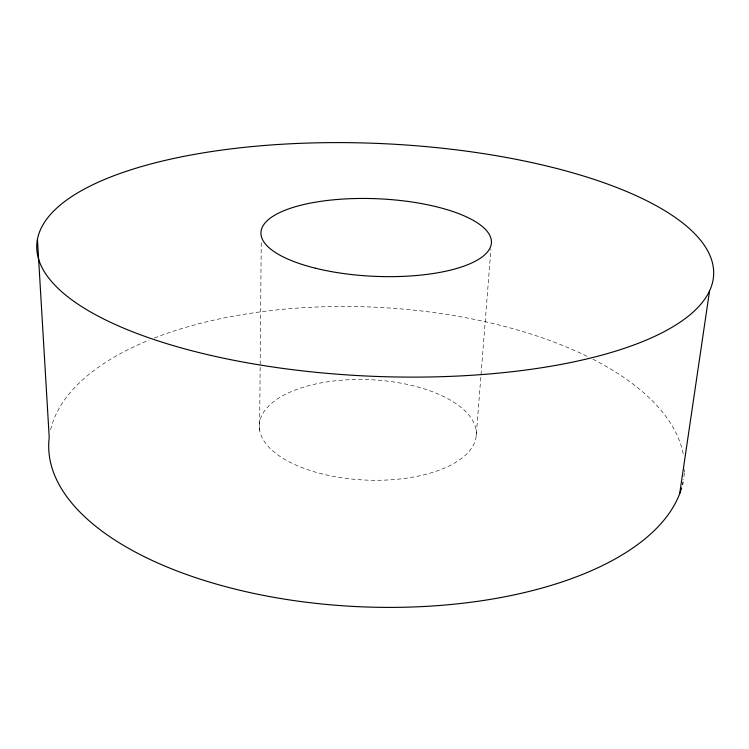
<?xml version="1.0" encoding="UTF-8"?>
<svg xmlns="http://www.w3.org/2000/svg" width="749" height="749" viewBox="0 0 749 749"><rect width="100%" height="100%" fill="white"/><g stroke="black" fill="none" stroke-linecap="round" stroke-linejoin="round"><path stroke-width="0.56" stroke-dasharray="3.75 2.81" d="M259.603 430.123L261.242 242.039M476.214 435.703A108.605 50.239 2.5 0 0 317.482 383.61A108.605 50.239 2.5 0 0 309.665 470.344A108.605 50.239 2.5 0 0 476.214 435.703L490.923 249.071M684.333 472.937A318.156 149.959 2.5 0 1 683.472 479.866M50.614 429.701A318.156 149.959 2.5 0 1 149.163 340.065M154.388 337.986A318.156 149.959 2.5 0 1 587.562 356.533M592.908 359.211A318.156 149.959 2.5 0 1 683.528 455.851M684.502 469.483A318.156 149.959 2.5 0 1 684.408 471.776"/><path stroke-width="1.12" d="M679.689 493.638L709.575 290.837A338.763 116.432 2.5 0 0 253.574 146.43A338.763 116.432 2.5 0 0 162.477 342.312A338.763 116.432 2.5 0 0 709.575 290.837M37.45 239.249L49.219 437.5A318.156 149.959 2.5 0 0 335.908 605.267A318.156 149.959 2.5 0 0 681.599 487.927M683.041 482.169A318.156 149.959 2.5 0 1 682.517 484.481M315.423 268.208A115.355 38.817 2.5 0 0 491.381 243.238A115.355 38.817 2.5 0 0 321.752 201.2A115.355 38.817 2.5 0 0 315.423 268.208"/></g></svg>
